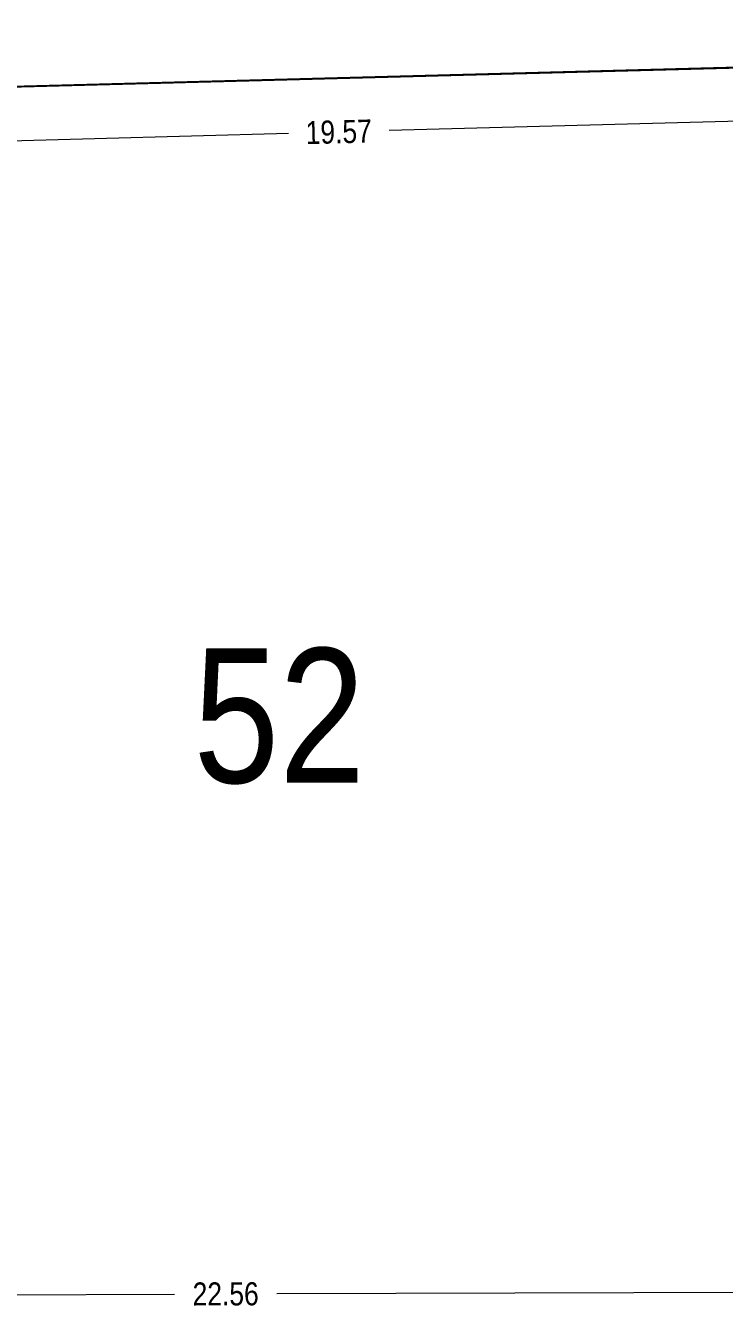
# Model space of a CAD drawing. Header units: millimetres. Extents: x 29397 to 29927, y 26123 to 26652.
# Drawn here: x 29657.03 to 29666.11, y 26368.73 to 26385.43 of the extents above; entities that cross this region are included whole.
import ezdxf
from ezdxf.enums import TextEntityAlignment as Align

# ---------------------------------------------------------------- set-up
doc = ezdxf.new("R2010")
doc.units = ezdxf.units.MM
doc.header["$LTSCALE"] = 0.3
for name, color, linetype in [('_IndivSubPlot', 180, 'Continuous'), ('_IndivSubPlot_DIMENSION', 7, 'Continuous'), ('_InternalRoad', 3, 'Continuous')]:
    doc.layers.add(name, color=color, linetype=linetype)
doc.layers.get('0').off()
doc.styles.add('PreDCRFont', font='ARIALN.TTF')
doc.dimstyles.new('PDCR-PLOT-INT', dxfattribs={"dimtxt": 0.3, "dimasz": 0.25, "dimexe": 0.25, "dimexo": 0.25, "dimgap": 0.25, "dimtad": 0, "dimzin": 0, "dimdsep": 46, "dimtxsty": 'PreDCRFont', "dimblk": 'OBLIQUE', "dimcen": 0.5, "dimdle": 0.1, "dimadec": 0, "dimazin": 0, "dimtfac": 1, "dimtix": 1, "dimtofl": 0, "dimtmove": 1, "dimatfit": 1, "dimfxl": 1, "dimtolj": 1, "dimtzin": 0, "dimlwd": 15, "dimarcsym": 0})

# ---------------------------------------------------------------- blocks, each defined once
blk = doc.blocks.new('_Oblique')
at = {"color": 0, "linetype": 'ByBlock', "lineweight": -2}
blk.add_line((-0.5, -0.5), (0.5, 0.5), dxfattribs=at)
blk = doc.blocks.new('*D425')
at = {"layer": '_IndivSubPlot_DIMENSION', "color": 0, "lineweight": 15, "transparency": 16777216}
for p, q in [((29670.98, 26384.314), (29661.754, 26384.067)), ((29651.221, 26383.786), (29660.447, 26384.033))]:
    blk.add_line(p, q, dxfattribs=at)
at = {"layer": '_IndivSubPlot_DIMENSION', "color": 0, "lineweight": 15, "transparency": 16777216, "xscale": 0.25, "yscale": 0.25, "zscale": 0.25}
for p, rotation in [((29670.88, 26384.311), 1.528302980301426), ((29651.321, 26383.789), 181.5283029803015)]:
    blk.add_blockref('_Oblique', p, dxfattribs=dict(at, rotation=rotation))
at = {"layer": '_IndivSubPlot_DIMENSION', "color": 0, "lineweight": 15, "transparency": 16777216, "insert": (29661.1, 26384.05), "char_height": 0.3, "attachment_point": 5, "rotation": 1.5283, "style": 'PreDCRFont'}
blk.add_mtext('\\A1;19.57', dxfattribs=at)
blk = doc.blocks.new('*D481')
at = {"layer": '_IndivSubPlot_DIMENSION', "color": 0, "lineweight": 15, "transparency": 16777216}
for p, q in [((29648.25, 26368.896), (29658.963, 26368.929)), ((29671.01, 26368.965), (29660.297, 26368.933))]:
    blk.add_line(p, q, dxfattribs=at)
at = {"layer": '_IndivSubPlot_DIMENSION', "color": 0, "lineweight": 15, "transparency": 16777216, "xscale": 0.25, "yscale": 0.25, "zscale": 0.25}
for p, rotation in [((29648.35, 26368.896), 180.1735333746099), ((29670.91, 26368.965), 0.1735333746098805)]:
    blk.add_blockref('_Oblique', p, dxfattribs=dict(at, rotation=rotation))
at = {"layer": '_IndivSubPlot_DIMENSION', "color": 0, "lineweight": 15, "transparency": 16777216, "insert": (29659.63, 26368.931), "char_height": 0.3, "attachment_point": 5, "rotation": 0.1735, "style": 'PreDCRFont'}
blk.add_mtext('\\A1;22.56', dxfattribs=at)

msp = doc.modelspace()

# ---------------------------------------------------------------- linework, layer by layer
at = {"layer": '_IndivSubPlot'}
msp.add_lwpolyline([(29670.861, 26385.011), (29651.302, 26384.489)], dxfattribs=at)
at = {"layer": '_InternalRoad'}
msp.add_lwpolyline([(29705.382, 26397.936), (29591.151, 26394.888), (29591.151, 26445.805), (29584.662, 26520.159), (29573.003, 26515.725), (29579.151, 26445.283), (29579.151, 26394.582), (29579.19, 26382.01), (29581.136, 26382.617), (29705.419, 26385.933)], close=True, dxfattribs=at)

# ---------------------------------------------------------------- texts
at = {"layer": '_IndivSubPlot', "lineweight": 30, "style": 'PreDCRFont'}
msp.add_text('52', height=1.75, dxfattribs=at).set_placement((29660.326, 26376.458), align=Align.MIDDLE_CENTER)

# ---------------------------------------------------------------- dimensions: what is measured, and where the dimension line sits
at = {"layer": '_IndivSubPlot_DIMENSION', "lineweight": 15}
for p1, p2, text, picture, middle in [((29670.88, 26384.311), (29651.321, 26383.789), '19.57', '*D425', (29661.1, 26384.05)), ((29648.35, 26368.896), (29670.91, 26368.965), '22.56', '*D481', (29659.63, 26368.931))]:
    dim = msp.add_aligned_dim(p1=p1, p2=p2, distance=0, text=text, dimstyle='PDCR-PLOT-INT', dxfattribs=at)
    dim.commit()
    dim.dimension.update_dxf_attribs({"geometry": picture, "text_midpoint": middle})

doc.saveas('drawing.dxf')
